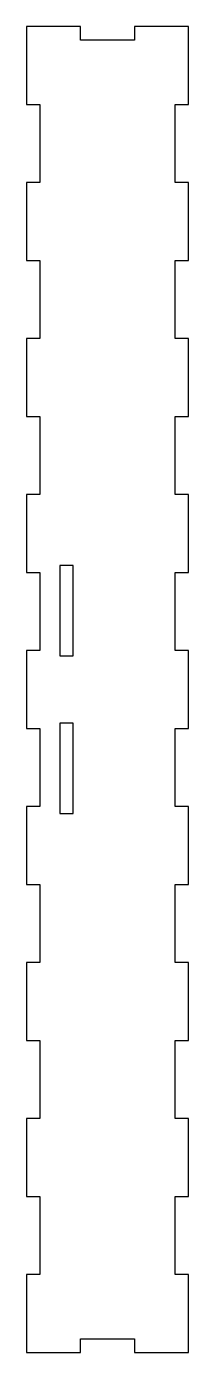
# Model space of a CAD drawing. Header units: millimetres. Extents: x -18 to 18, y 0 to 294.
import ezdxf

# ---------------------------------------------------------------- set-up
doc = ezdxf.new("R2010")
doc.units = ezdxf.units.MM
doc.layers.add('CORTE', color=1, linetype='CONTINUOUS')

msp = doc.modelspace()

# ---------------------------------------------------------------- linework, layer by layer
at = {"layer": 'CORTE', "color": 1}
for points in [[(-6, 0), (-6, 3), (6, 3), (6, 0), (18, 0), (18, 17.2941), (15, 17.2941), (15, 34.5882), (18, 34.5882), (18, 51.8824), (15, 51.8824), (15, 69.1765), (18, 69.1765), (18, 86.4706), (15, 86.4706), (15, 103.7647), (18, 103.7647), (18, 121.0588), (15, 121.0588), (15, 138.3529), (18, 138.3529), (18, 155.6471), (15, 155.6471), (15, 172.9412), (18, 172.9412), (18, 190.2353), (15, 190.2353), (15, 207.5294), (18, 207.5294), (18, 224.8235), (15, 224.8235), (15, 242.1176), (18, 242.1176), (18, 259.4118), (15, 259.4118), (15, 276.7059), (18, 276.7059), (18, 294), (6, 294), (6, 291), (-6, 291), (-6, 294), (-18, 294), (-18, 276.7059), (-15, 276.7059), (-15, 259.4118), (-18, 259.4118), (-18, 242.1176), (-15, 242.1176), (-15, 224.8235), (-18, 224.8235), (-18, 207.5294), (-15, 207.5294), (-15, 190.2353), (-18, 190.2353), (-18, 172.9412), (-15, 172.9412), (-15, 155.6471), (-18, 155.6471), (-18, 138.3529), (-15, 138.3529), (-15, 121.0588), (-18, 121.0588), (-18, 103.7647), (-15, 103.7647), (-15, 86.4706), (-18, 86.4706), (-18, 69.1765), (-15, 69.1765), (-15, 51.8824), (-18, 51.8824), (-18, 34.5882), (-15, 34.5882), (-15, 17.2941), (-18, 17.2941), (-18, 0)], [(-10.6, 154.5), (-7.6, 154.5), (-7.6, 174.5), (-10.6, 174.5)], [(-10.6, 119.5), (-7.6, 119.5), (-7.6, 139.5), (-10.6, 139.5)]]:
    msp.add_lwpolyline(points, close=True, dxfattribs=at)

doc.saveas('drawing.dxf')
